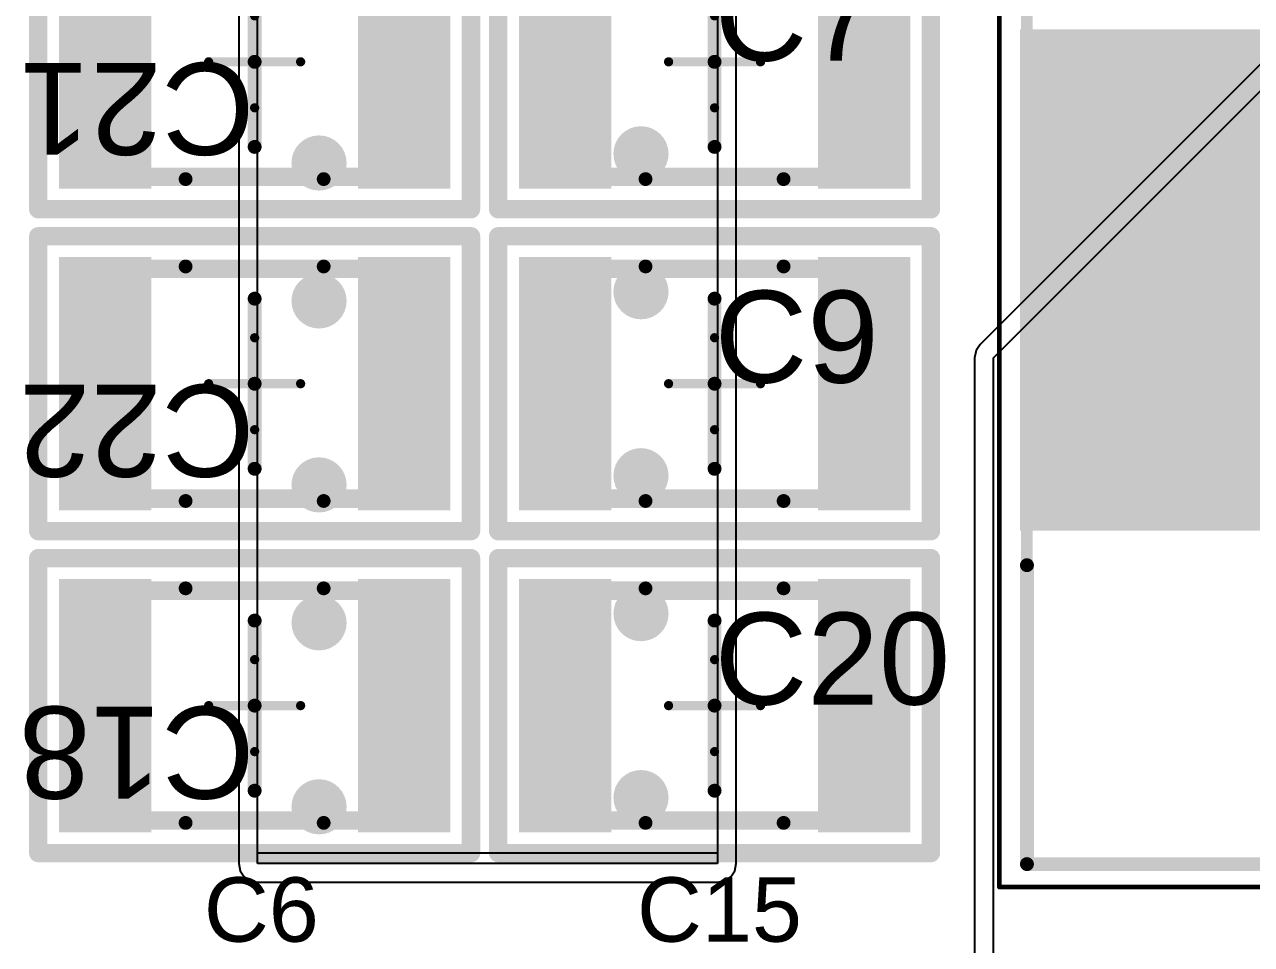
# Model space of a CAD drawing. Header units: inches. Extents: x 0 to 110, y 0 to 95.
# Drawn here: x 6.47 to 19.81, y 21.12 to 31.12 of the extents above; entities that cross this region are included whole.
import ezdxf

# ---------------------------------------------------------------- set-up
doc = ezdxf.new("R2010")
doc.units = ezdxf.units.IN
for name, color, linetype in [('Bottom Courtyard', 56, 'Continuous'), ('Bottom Layer', 5, 'Continuous'), ('Int1', 16, 'Continuous'), ('Int2', 76, 'Continuous'), ('Mechanical 13', 56, 'Continuous'), ('Panelize_Route Cutter Tool Detail', 56, 'Continuous'), ('Top Courtyard', 56, 'Continuous'), ('Top Layer', 1, 'Continuous'), ('Top Overlay', 2, 'Continuous'), ('Top Paste', 8, 'Continuous'), ('Top Solder', 216, 'Continuous'), ('Via Holes', 16, 'Continuous')]:
    doc.layers.add(name, color=color, linetype=linetype)
doc.styles.add('Arial', font='', dxfattribs={"height": 0.2})
doc.styles.get('Arial').set_extended_font_data('Arial')

# ---------------------------------------------------------------- blocks, each defined once
blk = doc.blocks.new('1210C_780')
at = {"layer": 'Top Layer'}
for points in [[(-2.102, 1.353), (-1.148, 1.353), (-1.148, -1.353), (-2.102, -1.353)], [(1.148, 1.353), (2.102, 1.353), (2.102, -1.353), (1.148, -1.353)]]:
    blk.add_hatch(color=1, dxfattribs=at).paths.add_polyline_path(points)
at = {"layer": 'Top Paste'}
for points in [[(-2.102, 1.353), (-1.148, 1.353), (-1.148, -1.353), (-2.102, -1.353)], [(1.148, 1.353), (2.102, 1.353), (2.102, -1.353), (1.148, -1.353)]]:
    blk.add_hatch(color=8, dxfattribs=at).paths.add_polyline_path(points)
at = {"layer": 'Top Solder'}
for points in [[(-2.127, 1.378), (-1.123, 1.378), (-1.123, -1.378), (-2.127, -1.378)], [(1.123, 1.378), (2.127, 1.378), (2.127, -1.378), (1.123, -1.378)]]:
    blk.add_hatch(color=216, dxfattribs=at).paths.add_polyline_path(points)
at = {"layer": 'Bottom Courtyard'}
for points in [[(0, -0.5, 0.1, 0.1, 0), (0, 0.5, 0.1, 0.1, 0)], [(-0.5, 0, 0.1, 0.1, 0), (0.5, 0, 0.1, 0.1, 0)]]:
    blk.add_lwpolyline(points, format="xyseb", dxfattribs=at)
for points in [[(-0.025, 0.5, 0.05, 0.05, 1), (0.025, 0.5, 0.05, 0.05, 1)], [(-0.525, 0, 0.05, 0.05, 1), (-0.475, 0, 0.05, 0.05, 1)], [(0.475, 0, 0.05, 0.05, 1), (0.525, 0, 0.05, 0.05, 1)], [(-0.025, -0.5, 0.05, 0.05, 1), (0.025, -0.5, 0.05, 0.05, 1)]]:
    blk.add_lwpolyline(points, format="xyseb", close=True, dxfattribs=at)
at = {"layer": 'Mechanical 13'}
for points in [[(-1.6, 1.25, 0.2, 0.2, 0), (1.6, 1.25, 0.2, 0.2, 0)], [(-1.6, -1.25, 0.2, 0.2, 0), (-1.6, 1.25, 0.2, 0.2, 0)], [(1.6, -1.25, 0.2, 0.2, 0), (1.6, 1.25, 0.2, 0.2, 0)], [(-1.6, -1.25, 0.2, 0.2, 0), (1.6, -1.25, 0.2, 0.2, 0)]]:
    blk.add_lwpolyline(points, format="xyseb", dxfattribs=at)
for points in [[(-1.65, 1.25, 0.1, 0.1, 1), (-1.55, 1.25, 0.1, 0.1, 1)], [(-1.65, 1.25, 0.1, 0.1, 1), (-1.55, 1.25, 0.1, 0.1, 1)], [(1.55, 1.25, 0.1, 0.1, 1), (1.65, 1.25, 0.1, 0.1, 1)], [(1.55, 1.25, 0.1, 0.1, 1), (1.65, 1.25, 0.1, 0.1, 1)], [(-1.65, -1.25, 0.1, 0.1, 1), (-1.55, -1.25, 0.1, 0.1, 1)], [(-1.65, -1.25, 0.1, 0.1, 1), (-1.55, -1.25, 0.1, 0.1, 1)], [(1.55, -1.25, 0.1, 0.1, 1), (1.65, -1.25, 0.1, 0.1, 1)], [(1.55, -1.25, 0.1, 0.1, 1), (1.65, -1.25, 0.1, 0.1, 1)]]:
    blk.add_lwpolyline(points, format="xyseb", close=True, dxfattribs=at)
at = {"layer": 'Panelize_Route Cutter Tool Detail'}
for points in [[(-2.352, 1.603, 0.2, 0.2, 0), (2.352, 1.603, 0.2, 0.2, 0)], [(-2.352, -1.603, 0.2, 0.2, 0), (-2.352, 1.603, 0.2, 0.2, 0)], [(2.352, -1.603, 0.2, 0.2, 0), (2.352, 1.603, 0.2, 0.2, 0)], [(-2.352, -1.603, 0.2, 0.2, 0), (2.352, -1.603, 0.2, 0.2, 0)]]:
    blk.add_lwpolyline(points, format="xyseb", dxfattribs=at)
for points in [[(-2.402, 1.603, 0.1, 0.1, 1), (-2.302, 1.603, 0.1, 0.1, 1)], [(-2.402, 1.603, 0.1, 0.1, 1), (-2.302, 1.603, 0.1, 0.1, 1)], [(2.302, 1.603, 0.1, 0.1, 1), (2.402, 1.603, 0.1, 0.1, 1)], [(2.302, 1.603, 0.1, 0.1, 1), (2.402, 1.603, 0.1, 0.1, 1)], [(-2.402, -1.603, 0.1, 0.1, 1), (-2.302, -1.603, 0.1, 0.1, 1)], [(-2.402, -1.603, 0.1, 0.1, 1), (-2.302, -1.603, 0.1, 0.1, 1)], [(2.302, -1.603, 0.1, 0.1, 1), (2.402, -1.603, 0.1, 0.1, 1)], [(2.302, -1.603, 0.1, 0.1, 1), (2.402, -1.603, 0.1, 0.1, 1)]]:
    blk.add_lwpolyline(points, format="xyseb", close=True, dxfattribs=at)
at = {"layer": 'Top Courtyard'}
for points in [[(-2.352, 1.603, 0.2, 0.2, 0), (2.352, 1.603, 0.2, 0.2, 0)], [(-2.352, -1.603, 0.2, 0.2, 0), (-2.352, 1.603, 0.2, 0.2, 0)], [(2.352, -1.603, 0.2, 0.2, 0), (2.352, 1.603, 0.2, 0.2, 0)], [(-2.352, -1.603, 0.2, 0.2, 0), (2.352, -1.603, 0.2, 0.2, 0)]]:
    blk.add_lwpolyline(points, format="xyseb", dxfattribs=at)
for points in [[(-2.402, 1.603, 0.1, 0.1, 1), (-2.302, 1.603, 0.1, 0.1, 1)], [(-2.402, 1.603, 0.1, 0.1, 1), (-2.302, 1.603, 0.1, 0.1, 1)], [(2.302, 1.603, 0.1, 0.1, 1), (2.402, 1.603, 0.1, 0.1, 1)], [(2.302, 1.603, 0.1, 0.1, 1), (2.402, 1.603, 0.1, 0.1, 1)], [(-2.402, -1.603, 0.1, 0.1, 1), (-2.302, -1.603, 0.1, 0.1, 1)], [(-2.402, -1.603, 0.1, 0.1, 1), (-2.302, -1.603, 0.1, 0.1, 1)], [(2.302, -1.603, 0.1, 0.1, 1), (2.402, -1.603, 0.1, 0.1, 1)], [(2.302, -1.603, 0.1, 0.1, 1), (2.402, -1.603, 0.1, 0.1, 1)]]:
    blk.add_lwpolyline(points, format="xyseb", close=True, dxfattribs=at)
at = {"layer": 'Top Overlay'}
for points in [[(-0.75, 1.275, 0.15, 0.15, 0), (0.75, 1.275, 0.15, 0.15, 0)], [(0, 0, 0.15, 0.15, 0), (0, 0.925, 0.15, 0.15, 0)], [(0, -0.925, 0.15, 0.15, 0), (0, 0, 0.15, 0.15, 0)], [(-0.75, -1.275, 0.15, 0.15, 0), (0.75, -1.275, 0.15, 0.15, 0)]]:
    blk.add_lwpolyline(points, format="xyseb", dxfattribs=at)
for points in [[(-0.788, 1.275, 0.075, 0.075, 1), (-0.713, 1.275, 0.075, 0.075, 1)], [(0.713, 1.275, 0.075, 0.075, 1), (0.788, 1.275, 0.075, 0.075, 1)], [(-0.038, 0.925, 0.075, 0.075, 1), (0.038, 0.925, 0.075, 0.075, 1)], [(-0.038, 0, 0.075, 0.075, 1), (0.038, 0, 0.075, 0.075, 1)], [(-0.038, 0, 0.075, 0.075, 1), (0.038, 0, 0.075, 0.075, 1)], [(-0.038, -0.925, 0.075, 0.075, 1), (0.038, -0.925, 0.075, 0.075, 1)], [(-0.788, -1.275, 0.075, 0.075, 1), (-0.713, -1.275, 0.075, 0.075, 1)], [(0.713, -1.275, 0.075, 0.075, 1), (0.788, -1.275, 0.075, 0.075, 1)]]:
    blk.add_lwpolyline(points, format="xyseb", close=True, dxfattribs=at)
at = {"layer": 'Panelize_Route Cutter Tool Detail', "style": 'Arial'}
blk.add_text('C7', height=1, dxfattribs=at).set_placement((0, 0.011))
blk = doc.blocks.new('1210C_782')
at = {"layer": 'Top Layer'}
for points in [[(-2.102, 1.353), (-1.148, 1.353), (-1.148, -1.353), (-2.102, -1.353)], [(1.148, 1.353), (2.102, 1.353), (2.102, -1.353), (1.148, -1.353)]]:
    blk.add_hatch(color=1, dxfattribs=at).paths.add_polyline_path(points)
at = {"layer": 'Top Paste'}
for points in [[(-2.102, 1.353), (-1.148, 1.353), (-1.148, -1.353), (-2.102, -1.353)], [(1.148, 1.353), (2.102, 1.353), (2.102, -1.353), (1.148, -1.353)]]:
    blk.add_hatch(color=8, dxfattribs=at).paths.add_polyline_path(points)
at = {"layer": 'Top Solder'}
for points in [[(-2.127, 1.378), (-1.123, 1.378), (-1.123, -1.378), (-2.127, -1.378)], [(1.123, 1.378), (2.127, 1.378), (2.127, -1.378), (1.123, -1.378)]]:
    blk.add_hatch(color=216, dxfattribs=at).paths.add_polyline_path(points)
at = {"layer": 'Bottom Courtyard'}
for points in [[(0, -0.5, 0.1, 0.1, 0), (0, 0.5, 0.1, 0.1, 0)], [(-0.5, 0, 0.1, 0.1, 0), (0.5, 0, 0.1, 0.1, 0)]]:
    blk.add_lwpolyline(points, format="xyseb", dxfattribs=at)
for points in [[(-0.025, 0.5, 0.05, 0.05, 1), (0.025, 0.5, 0.05, 0.05, 1)], [(-0.525, 0, 0.05, 0.05, 1), (-0.475, 0, 0.05, 0.05, 1)], [(0.475, 0, 0.05, 0.05, 1), (0.525, 0, 0.05, 0.05, 1)], [(-0.025, -0.5, 0.05, 0.05, 1), (0.025, -0.5, 0.05, 0.05, 1)]]:
    blk.add_lwpolyline(points, format="xyseb", close=True, dxfattribs=at)
at = {"layer": 'Mechanical 13'}
for points in [[(-1.6, 1.25, 0.2, 0.2, 0), (1.6, 1.25, 0.2, 0.2, 0)], [(-1.6, -1.25, 0.2, 0.2, 0), (-1.6, 1.25, 0.2, 0.2, 0)], [(1.6, -1.25, 0.2, 0.2, 0), (1.6, 1.25, 0.2, 0.2, 0)], [(-1.6, -1.25, 0.2, 0.2, 0), (1.6, -1.25, 0.2, 0.2, 0)]]:
    blk.add_lwpolyline(points, format="xyseb", dxfattribs=at)
for points in [[(-1.65, 1.25, 0.1, 0.1, 1), (-1.55, 1.25, 0.1, 0.1, 1)], [(-1.65, 1.25, 0.1, 0.1, 1), (-1.55, 1.25, 0.1, 0.1, 1)], [(1.55, 1.25, 0.1, 0.1, 1), (1.65, 1.25, 0.1, 0.1, 1)], [(1.55, 1.25, 0.1, 0.1, 1), (1.65, 1.25, 0.1, 0.1, 1)], [(-1.65, -1.25, 0.1, 0.1, 1), (-1.55, -1.25, 0.1, 0.1, 1)], [(-1.65, -1.25, 0.1, 0.1, 1), (-1.55, -1.25, 0.1, 0.1, 1)], [(1.55, -1.25, 0.1, 0.1, 1), (1.65, -1.25, 0.1, 0.1, 1)], [(1.55, -1.25, 0.1, 0.1, 1), (1.65, -1.25, 0.1, 0.1, 1)]]:
    blk.add_lwpolyline(points, format="xyseb", close=True, dxfattribs=at)
at = {"layer": 'Panelize_Route Cutter Tool Detail'}
for points in [[(-2.352, 1.603, 0.2, 0.2, 0), (2.352, 1.603, 0.2, 0.2, 0)], [(-2.352, -1.603, 0.2, 0.2, 0), (-2.352, 1.603, 0.2, 0.2, 0)], [(2.352, -1.603, 0.2, 0.2, 0), (2.352, 1.603, 0.2, 0.2, 0)], [(-2.352, -1.603, 0.2, 0.2, 0), (2.352, -1.603, 0.2, 0.2, 0)]]:
    blk.add_lwpolyline(points, format="xyseb", dxfattribs=at)
for points in [[(-2.402, 1.603, 0.1, 0.1, 1), (-2.302, 1.603, 0.1, 0.1, 1)], [(-2.402, 1.603, 0.1, 0.1, 1), (-2.302, 1.603, 0.1, 0.1, 1)], [(2.302, 1.603, 0.1, 0.1, 1), (2.402, 1.603, 0.1, 0.1, 1)], [(2.302, 1.603, 0.1, 0.1, 1), (2.402, 1.603, 0.1, 0.1, 1)], [(-2.402, -1.603, 0.1, 0.1, 1), (-2.302, -1.603, 0.1, 0.1, 1)], [(-2.402, -1.603, 0.1, 0.1, 1), (-2.302, -1.603, 0.1, 0.1, 1)], [(2.302, -1.603, 0.1, 0.1, 1), (2.402, -1.603, 0.1, 0.1, 1)], [(2.302, -1.603, 0.1, 0.1, 1), (2.402, -1.603, 0.1, 0.1, 1)]]:
    blk.add_lwpolyline(points, format="xyseb", close=True, dxfattribs=at)
at = {"layer": 'Top Courtyard'}
for points in [[(-2.352, 1.603, 0.2, 0.2, 0), (2.352, 1.603, 0.2, 0.2, 0)], [(-2.352, -1.603, 0.2, 0.2, 0), (-2.352, 1.603, 0.2, 0.2, 0)], [(2.352, -1.603, 0.2, 0.2, 0), (2.352, 1.603, 0.2, 0.2, 0)], [(-2.352, -1.603, 0.2, 0.2, 0), (2.352, -1.603, 0.2, 0.2, 0)]]:
    blk.add_lwpolyline(points, format="xyseb", dxfattribs=at)
for points in [[(-2.402, 1.603, 0.1, 0.1, 1), (-2.302, 1.603, 0.1, 0.1, 1)], [(-2.402, 1.603, 0.1, 0.1, 1), (-2.302, 1.603, 0.1, 0.1, 1)], [(2.302, 1.603, 0.1, 0.1, 1), (2.402, 1.603, 0.1, 0.1, 1)], [(2.302, 1.603, 0.1, 0.1, 1), (2.402, 1.603, 0.1, 0.1, 1)], [(-2.402, -1.603, 0.1, 0.1, 1), (-2.302, -1.603, 0.1, 0.1, 1)], [(-2.402, -1.603, 0.1, 0.1, 1), (-2.302, -1.603, 0.1, 0.1, 1)], [(2.302, -1.603, 0.1, 0.1, 1), (2.402, -1.603, 0.1, 0.1, 1)], [(2.302, -1.603, 0.1, 0.1, 1), (2.402, -1.603, 0.1, 0.1, 1)]]:
    blk.add_lwpolyline(points, format="xyseb", close=True, dxfattribs=at)
at = {"layer": 'Top Overlay'}
for points in [[(-0.75, 1.275, 0.15, 0.15, 0), (0.75, 1.275, 0.15, 0.15, 0)], [(0, 0, 0.15, 0.15, 0), (0, 0.925, 0.15, 0.15, 0)], [(0, -0.925, 0.15, 0.15, 0), (0, 0, 0.15, 0.15, 0)], [(-0.75, -1.275, 0.15, 0.15, 0), (0.75, -1.275, 0.15, 0.15, 0)]]:
    blk.add_lwpolyline(points, format="xyseb", dxfattribs=at)
for points in [[(-0.788, 1.275, 0.075, 0.075, 1), (-0.713, 1.275, 0.075, 0.075, 1)], [(0.713, 1.275, 0.075, 0.075, 1), (0.788, 1.275, 0.075, 0.075, 1)], [(-0.038, 0.925, 0.075, 0.075, 1), (0.038, 0.925, 0.075, 0.075, 1)], [(-0.038, 0, 0.075, 0.075, 1), (0.038, 0, 0.075, 0.075, 1)], [(-0.038, 0, 0.075, 0.075, 1), (0.038, 0, 0.075, 0.075, 1)], [(-0.038, -0.925, 0.075, 0.075, 1), (0.038, -0.925, 0.075, 0.075, 1)], [(-0.788, -1.275, 0.075, 0.075, 1), (-0.713, -1.275, 0.075, 0.075, 1)], [(0.713, -1.275, 0.075, 0.075, 1), (0.788, -1.275, 0.075, 0.075, 1)]]:
    blk.add_lwpolyline(points, format="xyseb", close=True, dxfattribs=at)
at = {"layer": 'Panelize_Route Cutter Tool Detail', "style": 'Arial'}
blk.add_text('C9', height=1, dxfattribs=at).set_placement((0, 0.011))
blk = doc.blocks.new('1210C_791')
at = {"layer": 'Top Layer'}
for points in [[(-2.102, 1.353), (-1.148, 1.353), (-1.148, -1.353), (-2.102, -1.353)], [(1.148, 1.353), (2.102, 1.353), (2.102, -1.353), (1.148, -1.353)]]:
    blk.add_hatch(color=1, dxfattribs=at).paths.add_polyline_path(points)
at = {"layer": 'Top Paste'}
for points in [[(-2.102, 1.353), (-1.148, 1.353), (-1.148, -1.353), (-2.102, -1.353)], [(1.148, 1.353), (2.102, 1.353), (2.102, -1.353), (1.148, -1.353)]]:
    blk.add_hatch(color=8, dxfattribs=at).paths.add_polyline_path(points)
at = {"layer": 'Top Solder'}
for points in [[(-2.127, 1.378), (-1.123, 1.378), (-1.123, -1.378), (-2.127, -1.378)], [(1.123, 1.378), (2.127, 1.378), (2.127, -1.378), (1.123, -1.378)]]:
    blk.add_hatch(color=216, dxfattribs=at).paths.add_polyline_path(points)
at = {"layer": 'Bottom Courtyard'}
for points in [[(0, 0.5, 0.1, 0.1, 0), (0, -0.5, 0.1, 0.1, 0)], [(0.5, 0, 0.1, 0.1, 0), (-0.5, 0, 0.1, 0.1, 0)]]:
    blk.add_lwpolyline(points, format="xyseb", dxfattribs=at)
for points in [[(-0.025, 0.5, 0.05, 0.05, 1), (0.025, 0.5, 0.05, 0.05, 1)], [(-0.525, 0, 0.05, 0.05, 1), (-0.475, 0, 0.05, 0.05, 1)], [(0.475, 0, 0.05, 0.05, 1), (0.525, 0, 0.05, 0.05, 1)], [(-0.025, -0.5, 0.05, 0.05, 1), (0.025, -0.5, 0.05, 0.05, 1)]]:
    blk.add_lwpolyline(points, format="xyseb", close=True, dxfattribs=at)
at = {"layer": 'Mechanical 13'}
for points in [[(1.6, 1.25, 0.2, 0.2, 0), (-1.6, 1.25, 0.2, 0.2, 0)], [(-1.6, 1.25, 0.2, 0.2, 0), (-1.6, -1.25, 0.2, 0.2, 0)], [(1.6, 1.25, 0.2, 0.2, 0), (1.6, -1.25, 0.2, 0.2, 0)], [(1.6, -1.25, 0.2, 0.2, 0), (-1.6, -1.25, 0.2, 0.2, 0)]]:
    blk.add_lwpolyline(points, format="xyseb", dxfattribs=at)
for points in [[(-1.65, 1.25, 0.1, 0.1, 1), (-1.55, 1.25, 0.1, 0.1, 1)], [(-1.65, 1.25, 0.1, 0.1, 1), (-1.55, 1.25, 0.1, 0.1, 1)], [(1.55, 1.25, 0.1, 0.1, 1), (1.65, 1.25, 0.1, 0.1, 1)], [(1.55, 1.25, 0.1, 0.1, 1), (1.65, 1.25, 0.1, 0.1, 1)], [(-1.65, -1.25, 0.1, 0.1, 1), (-1.55, -1.25, 0.1, 0.1, 1)], [(-1.65, -1.25, 0.1, 0.1, 1), (-1.55, -1.25, 0.1, 0.1, 1)], [(1.55, -1.25, 0.1, 0.1, 1), (1.65, -1.25, 0.1, 0.1, 1)], [(1.55, -1.25, 0.1, 0.1, 1), (1.65, -1.25, 0.1, 0.1, 1)]]:
    blk.add_lwpolyline(points, format="xyseb", close=True, dxfattribs=at)
at = {"layer": 'Panelize_Route Cutter Tool Detail'}
for points in [[(2.352, 1.603, 0.2, 0.2, 0), (-2.352, 1.603, 0.2, 0.2, 0)], [(-2.352, 1.603, 0.2, 0.2, 0), (-2.352, -1.603, 0.2, 0.2, 0)], [(2.352, 1.603, 0.2, 0.2, 0), (2.352, -1.603, 0.2, 0.2, 0)], [(2.352, -1.603, 0.2, 0.2, 0), (-2.352, -1.603, 0.2, 0.2, 0)]]:
    blk.add_lwpolyline(points, format="xyseb", dxfattribs=at)
for points in [[(-2.402, 1.603, 0.1, 0.1, 1), (-2.302, 1.603, 0.1, 0.1, 1)], [(-2.402, 1.603, 0.1, 0.1, 1), (-2.302, 1.603, 0.1, 0.1, 1)], [(2.302, 1.603, 0.1, 0.1, 1), (2.402, 1.603, 0.1, 0.1, 1)], [(2.302, 1.603, 0.1, 0.1, 1), (2.402, 1.603, 0.1, 0.1, 1)], [(-2.402, -1.603, 0.1, 0.1, 1), (-2.302, -1.603, 0.1, 0.1, 1)], [(-2.402, -1.603, 0.1, 0.1, 1), (-2.302, -1.603, 0.1, 0.1, 1)], [(2.302, -1.603, 0.1, 0.1, 1), (2.402, -1.603, 0.1, 0.1, 1)], [(2.302, -1.603, 0.1, 0.1, 1), (2.402, -1.603, 0.1, 0.1, 1)]]:
    blk.add_lwpolyline(points, format="xyseb", close=True, dxfattribs=at)
at = {"layer": 'Top Courtyard'}
for points in [[(2.352, 1.603, 0.2, 0.2, 0), (-2.352, 1.603, 0.2, 0.2, 0)], [(-2.352, 1.603, 0.2, 0.2, 0), (-2.352, -1.603, 0.2, 0.2, 0)], [(2.352, 1.603, 0.2, 0.2, 0), (2.352, -1.603, 0.2, 0.2, 0)], [(2.352, -1.603, 0.2, 0.2, 0), (-2.352, -1.603, 0.2, 0.2, 0)]]:
    blk.add_lwpolyline(points, format="xyseb", dxfattribs=at)
for points in [[(-2.402, 1.603, 0.1, 0.1, 1), (-2.302, 1.603, 0.1, 0.1, 1)], [(-2.402, 1.603, 0.1, 0.1, 1), (-2.302, 1.603, 0.1, 0.1, 1)], [(2.302, 1.603, 0.1, 0.1, 1), (2.402, 1.603, 0.1, 0.1, 1)], [(2.302, 1.603, 0.1, 0.1, 1), (2.402, 1.603, 0.1, 0.1, 1)], [(-2.402, -1.603, 0.1, 0.1, 1), (-2.302, -1.603, 0.1, 0.1, 1)], [(-2.402, -1.603, 0.1, 0.1, 1), (-2.302, -1.603, 0.1, 0.1, 1)], [(2.302, -1.603, 0.1, 0.1, 1), (2.402, -1.603, 0.1, 0.1, 1)], [(2.302, -1.603, 0.1, 0.1, 1), (2.402, -1.603, 0.1, 0.1, 1)]]:
    blk.add_lwpolyline(points, format="xyseb", close=True, dxfattribs=at)
at = {"layer": 'Top Overlay'}
for points in [[(0.75, 1.275, 0.15, 0.15, 0), (-0.75, 1.275, 0.15, 0.15, 0)], [(0, 0.925, 0.15, 0.15, 0), (0, 0, 0.15, 0.15, 0)], [(0, 0, 0.15, 0.15, 0), (0, -0.925, 0.15, 0.15, 0)], [(0.75, -1.275, 0.15, 0.15, 0), (-0.75, -1.275, 0.15, 0.15, 0)]]:
    blk.add_lwpolyline(points, format="xyseb", dxfattribs=at)
for points in [[(-0.788, 1.275, 0.075, 0.075, 1), (-0.713, 1.275, 0.075, 0.075, 1)], [(0.713, 1.275, 0.075, 0.075, 1), (0.788, 1.275, 0.075, 0.075, 1)], [(-0.038, 0.925, 0.075, 0.075, 1), (0.038, 0.925, 0.075, 0.075, 1)], [(-0.038, 0, 0.075, 0.075, 1), (0.038, 0, 0.075, 0.075, 1)], [(-0.038, 0, 0.075, 0.075, 1), (0.038, 0, 0.075, 0.075, 1)], [(-0.038, -0.925, 0.075, 0.075, 1), (0.038, -0.925, 0.075, 0.075, 1)], [(-0.788, -1.275, 0.075, 0.075, 1), (-0.713, -1.275, 0.075, 0.075, 1)], [(0.713, -1.275, 0.075, 0.075, 1), (0.788, -1.275, 0.075, 0.075, 1)]]:
    blk.add_lwpolyline(points, format="xyseb", close=True, dxfattribs=at)
at = {"layer": 'Panelize_Route Cutter Tool Detail', "style": 'Arial'}
blk.add_text('C18', height=1, dxfattribs=at).set_placement((0, 0.011))
blk = doc.blocks.new('1210C_793')
at = {"layer": 'Top Layer'}
for points in [[(-2.102, 1.353), (-1.148, 1.353), (-1.148, -1.353), (-2.102, -1.353)], [(1.148, 1.353), (2.102, 1.353), (2.102, -1.353), (1.148, -1.353)]]:
    blk.add_hatch(color=1, dxfattribs=at).paths.add_polyline_path(points)
at = {"layer": 'Top Paste'}
for points in [[(-2.102, 1.353), (-1.148, 1.353), (-1.148, -1.353), (-2.102, -1.353)], [(1.148, 1.353), (2.102, 1.353), (2.102, -1.353), (1.148, -1.353)]]:
    blk.add_hatch(color=8, dxfattribs=at).paths.add_polyline_path(points)
at = {"layer": 'Top Solder'}
for points in [[(-2.127, 1.378), (-1.123, 1.378), (-1.123, -1.378), (-2.127, -1.378)], [(1.123, 1.378), (2.127, 1.378), (2.127, -1.378), (1.123, -1.378)]]:
    blk.add_hatch(color=216, dxfattribs=at).paths.add_polyline_path(points)
at = {"layer": 'Bottom Courtyard'}
for points in [[(0, -0.5, 0.1, 0.1, 0), (0, 0.5, 0.1, 0.1, 0)], [(-0.5, 0, 0.1, 0.1, 0), (0.5, 0, 0.1, 0.1, 0)]]:
    blk.add_lwpolyline(points, format="xyseb", dxfattribs=at)
for points in [[(-0.025, 0.5, 0.05, 0.05, 1), (0.025, 0.5, 0.05, 0.05, 1)], [(-0.525, 0, 0.05, 0.05, 1), (-0.475, 0, 0.05, 0.05, 1)], [(0.475, 0, 0.05, 0.05, 1), (0.525, 0, 0.05, 0.05, 1)], [(-0.025, -0.5, 0.05, 0.05, 1), (0.025, -0.5, 0.05, 0.05, 1)]]:
    blk.add_lwpolyline(points, format="xyseb", close=True, dxfattribs=at)
at = {"layer": 'Mechanical 13'}
for points in [[(-1.6, 1.25, 0.2, 0.2, 0), (1.6, 1.25, 0.2, 0.2, 0)], [(-1.6, -1.25, 0.2, 0.2, 0), (-1.6, 1.25, 0.2, 0.2, 0)], [(1.6, -1.25, 0.2, 0.2, 0), (1.6, 1.25, 0.2, 0.2, 0)], [(-1.6, -1.25, 0.2, 0.2, 0), (1.6, -1.25, 0.2, 0.2, 0)]]:
    blk.add_lwpolyline(points, format="xyseb", dxfattribs=at)
for points in [[(-1.65, 1.25, 0.1, 0.1, 1), (-1.55, 1.25, 0.1, 0.1, 1)], [(-1.65, 1.25, 0.1, 0.1, 1), (-1.55, 1.25, 0.1, 0.1, 1)], [(1.55, 1.25, 0.1, 0.1, 1), (1.65, 1.25, 0.1, 0.1, 1)], [(1.55, 1.25, 0.1, 0.1, 1), (1.65, 1.25, 0.1, 0.1, 1)], [(-1.65, -1.25, 0.1, 0.1, 1), (-1.55, -1.25, 0.1, 0.1, 1)], [(-1.65, -1.25, 0.1, 0.1, 1), (-1.55, -1.25, 0.1, 0.1, 1)], [(1.55, -1.25, 0.1, 0.1, 1), (1.65, -1.25, 0.1, 0.1, 1)], [(1.55, -1.25, 0.1, 0.1, 1), (1.65, -1.25, 0.1, 0.1, 1)]]:
    blk.add_lwpolyline(points, format="xyseb", close=True, dxfattribs=at)
at = {"layer": 'Panelize_Route Cutter Tool Detail'}
for points in [[(-2.352, 1.603, 0.2, 0.2, 0), (2.352, 1.603, 0.2, 0.2, 0)], [(-2.352, -1.603, 0.2, 0.2, 0), (-2.352, 1.603, 0.2, 0.2, 0)], [(2.352, -1.603, 0.2, 0.2, 0), (2.352, 1.603, 0.2, 0.2, 0)], [(-2.352, -1.603, 0.2, 0.2, 0), (2.352, -1.603, 0.2, 0.2, 0)]]:
    blk.add_lwpolyline(points, format="xyseb", dxfattribs=at)
for points in [[(-2.402, 1.603, 0.1, 0.1, 1), (-2.302, 1.603, 0.1, 0.1, 1)], [(-2.402, 1.603, 0.1, 0.1, 1), (-2.302, 1.603, 0.1, 0.1, 1)], [(2.302, 1.603, 0.1, 0.1, 1), (2.402, 1.603, 0.1, 0.1, 1)], [(2.302, 1.603, 0.1, 0.1, 1), (2.402, 1.603, 0.1, 0.1, 1)], [(-2.402, -1.603, 0.1, 0.1, 1), (-2.302, -1.603, 0.1, 0.1, 1)], [(-2.402, -1.603, 0.1, 0.1, 1), (-2.302, -1.603, 0.1, 0.1, 1)], [(2.302, -1.603, 0.1, 0.1, 1), (2.402, -1.603, 0.1, 0.1, 1)], [(2.302, -1.603, 0.1, 0.1, 1), (2.402, -1.603, 0.1, 0.1, 1)]]:
    blk.add_lwpolyline(points, format="xyseb", close=True, dxfattribs=at)
at = {"layer": 'Top Courtyard'}
for points in [[(-2.352, 1.603, 0.2, 0.2, 0), (2.352, 1.603, 0.2, 0.2, 0)], [(-2.352, -1.603, 0.2, 0.2, 0), (-2.352, 1.603, 0.2, 0.2, 0)], [(2.352, -1.603, 0.2, 0.2, 0), (2.352, 1.603, 0.2, 0.2, 0)], [(-2.352, -1.603, 0.2, 0.2, 0), (2.352, -1.603, 0.2, 0.2, 0)]]:
    blk.add_lwpolyline(points, format="xyseb", dxfattribs=at)
for points in [[(-2.402, 1.603, 0.1, 0.1, 1), (-2.302, 1.603, 0.1, 0.1, 1)], [(-2.402, 1.603, 0.1, 0.1, 1), (-2.302, 1.603, 0.1, 0.1, 1)], [(2.302, 1.603, 0.1, 0.1, 1), (2.402, 1.603, 0.1, 0.1, 1)], [(2.302, 1.603, 0.1, 0.1, 1), (2.402, 1.603, 0.1, 0.1, 1)], [(-2.402, -1.603, 0.1, 0.1, 1), (-2.302, -1.603, 0.1, 0.1, 1)], [(-2.402, -1.603, 0.1, 0.1, 1), (-2.302, -1.603, 0.1, 0.1, 1)], [(2.302, -1.603, 0.1, 0.1, 1), (2.402, -1.603, 0.1, 0.1, 1)], [(2.302, -1.603, 0.1, 0.1, 1), (2.402, -1.603, 0.1, 0.1, 1)]]:
    blk.add_lwpolyline(points, format="xyseb", close=True, dxfattribs=at)
at = {"layer": 'Top Overlay'}
for points in [[(-0.75, 1.275, 0.15, 0.15, 0), (0.75, 1.275, 0.15, 0.15, 0)], [(0, 0, 0.15, 0.15, 0), (0, 0.925, 0.15, 0.15, 0)], [(0, -0.925, 0.15, 0.15, 0), (0, 0, 0.15, 0.15, 0)], [(-0.75, -1.275, 0.15, 0.15, 0), (0.75, -1.275, 0.15, 0.15, 0)]]:
    blk.add_lwpolyline(points, format="xyseb", dxfattribs=at)
for points in [[(-0.788, 1.275, 0.075, 0.075, 1), (-0.713, 1.275, 0.075, 0.075, 1)], [(0.713, 1.275, 0.075, 0.075, 1), (0.788, 1.275, 0.075, 0.075, 1)], [(-0.038, 0.925, 0.075, 0.075, 1), (0.038, 0.925, 0.075, 0.075, 1)], [(-0.038, 0, 0.075, 0.075, 1), (0.038, 0, 0.075, 0.075, 1)], [(-0.038, 0, 0.075, 0.075, 1), (0.038, 0, 0.075, 0.075, 1)], [(-0.038, -0.925, 0.075, 0.075, 1), (0.038, -0.925, 0.075, 0.075, 1)], [(-0.788, -1.275, 0.075, 0.075, 1), (-0.713, -1.275, 0.075, 0.075, 1)], [(0.713, -1.275, 0.075, 0.075, 1), (0.788, -1.275, 0.075, 0.075, 1)]]:
    blk.add_lwpolyline(points, format="xyseb", close=True, dxfattribs=at)
at = {"layer": 'Panelize_Route Cutter Tool Detail', "style": 'Arial'}
blk.add_text('C20', height=1, dxfattribs=at).set_placement((0, 0.011))
blk = doc.blocks.new('1210C_794')
at = {"layer": 'Top Layer'}
for points in [[(-2.102, 1.353), (-1.148, 1.353), (-1.148, -1.353), (-2.102, -1.353)], [(1.148, 1.353), (2.102, 1.353), (2.102, -1.353), (1.148, -1.353)]]:
    blk.add_hatch(color=1, dxfattribs=at).paths.add_polyline_path(points)
at = {"layer": 'Top Paste'}
for points in [[(-2.102, 1.353), (-1.148, 1.353), (-1.148, -1.353), (-2.102, -1.353)], [(1.148, 1.353), (2.102, 1.353), (2.102, -1.353), (1.148, -1.353)]]:
    blk.add_hatch(color=8, dxfattribs=at).paths.add_polyline_path(points)
at = {"layer": 'Top Solder'}
for points in [[(-2.127, 1.378), (-1.123, 1.378), (-1.123, -1.378), (-2.127, -1.378)], [(1.123, 1.378), (2.127, 1.378), (2.127, -1.378), (1.123, -1.378)]]:
    blk.add_hatch(color=216, dxfattribs=at).paths.add_polyline_path(points)
at = {"layer": 'Bottom Courtyard'}
for points in [[(0, 0.5, 0.1, 0.1, 0), (0, -0.5, 0.1, 0.1, 0)], [(0.5, 0, 0.1, 0.1, 0), (-0.5, 0, 0.1, 0.1, 0)]]:
    blk.add_lwpolyline(points, format="xyseb", dxfattribs=at)
for points in [[(-0.025, 0.5, 0.05, 0.05, 1), (0.025, 0.5, 0.05, 0.05, 1)], [(-0.525, 0, 0.05, 0.05, 1), (-0.475, 0, 0.05, 0.05, 1)], [(0.475, 0, 0.05, 0.05, 1), (0.525, 0, 0.05, 0.05, 1)], [(-0.025, -0.5, 0.05, 0.05, 1), (0.025, -0.5, 0.05, 0.05, 1)]]:
    blk.add_lwpolyline(points, format="xyseb", close=True, dxfattribs=at)
at = {"layer": 'Mechanical 13'}
for points in [[(1.6, 1.25, 0.2, 0.2, 0), (-1.6, 1.25, 0.2, 0.2, 0)], [(-1.6, 1.25, 0.2, 0.2, 0), (-1.6, -1.25, 0.2, 0.2, 0)], [(1.6, 1.25, 0.2, 0.2, 0), (1.6, -1.25, 0.2, 0.2, 0)], [(1.6, -1.25, 0.2, 0.2, 0), (-1.6, -1.25, 0.2, 0.2, 0)]]:
    blk.add_lwpolyline(points, format="xyseb", dxfattribs=at)
for points in [[(-1.65, 1.25, 0.1, 0.1, 1), (-1.55, 1.25, 0.1, 0.1, 1)], [(-1.65, 1.25, 0.1, 0.1, 1), (-1.55, 1.25, 0.1, 0.1, 1)], [(1.55, 1.25, 0.1, 0.1, 1), (1.65, 1.25, 0.1, 0.1, 1)], [(1.55, 1.25, 0.1, 0.1, 1), (1.65, 1.25, 0.1, 0.1, 1)], [(-1.65, -1.25, 0.1, 0.1, 1), (-1.55, -1.25, 0.1, 0.1, 1)], [(-1.65, -1.25, 0.1, 0.1, 1), (-1.55, -1.25, 0.1, 0.1, 1)], [(1.55, -1.25, 0.1, 0.1, 1), (1.65, -1.25, 0.1, 0.1, 1)], [(1.55, -1.25, 0.1, 0.1, 1), (1.65, -1.25, 0.1, 0.1, 1)]]:
    blk.add_lwpolyline(points, format="xyseb", close=True, dxfattribs=at)
at = {"layer": 'Panelize_Route Cutter Tool Detail'}
for points in [[(2.352, 1.603, 0.2, 0.2, 0), (-2.352, 1.603, 0.2, 0.2, 0)], [(-2.352, 1.603, 0.2, 0.2, 0), (-2.352, -1.603, 0.2, 0.2, 0)], [(2.352, 1.603, 0.2, 0.2, 0), (2.352, -1.603, 0.2, 0.2, 0)], [(2.352, -1.603, 0.2, 0.2, 0), (-2.352, -1.603, 0.2, 0.2, 0)]]:
    blk.add_lwpolyline(points, format="xyseb", dxfattribs=at)
for points in [[(-2.402, 1.603, 0.1, 0.1, 1), (-2.302, 1.603, 0.1, 0.1, 1)], [(-2.402, 1.603, 0.1, 0.1, 1), (-2.302, 1.603, 0.1, 0.1, 1)], [(2.302, 1.603, 0.1, 0.1, 1), (2.402, 1.603, 0.1, 0.1, 1)], [(2.302, 1.603, 0.1, 0.1, 1), (2.402, 1.603, 0.1, 0.1, 1)], [(-2.402, -1.603, 0.1, 0.1, 1), (-2.302, -1.603, 0.1, 0.1, 1)], [(-2.402, -1.603, 0.1, 0.1, 1), (-2.302, -1.603, 0.1, 0.1, 1)], [(2.302, -1.603, 0.1, 0.1, 1), (2.402, -1.603, 0.1, 0.1, 1)], [(2.302, -1.603, 0.1, 0.1, 1), (2.402, -1.603, 0.1, 0.1, 1)]]:
    blk.add_lwpolyline(points, format="xyseb", close=True, dxfattribs=at)
at = {"layer": 'Top Courtyard'}
for points in [[(2.352, 1.603, 0.2, 0.2, 0), (-2.352, 1.603, 0.2, 0.2, 0)], [(-2.352, 1.603, 0.2, 0.2, 0), (-2.352, -1.603, 0.2, 0.2, 0)], [(2.352, 1.603, 0.2, 0.2, 0), (2.352, -1.603, 0.2, 0.2, 0)], [(2.352, -1.603, 0.2, 0.2, 0), (-2.352, -1.603, 0.2, 0.2, 0)]]:
    blk.add_lwpolyline(points, format="xyseb", dxfattribs=at)
for points in [[(-2.402, 1.603, 0.1, 0.1, 1), (-2.302, 1.603, 0.1, 0.1, 1)], [(-2.402, 1.603, 0.1, 0.1, 1), (-2.302, 1.603, 0.1, 0.1, 1)], [(2.302, 1.603, 0.1, 0.1, 1), (2.402, 1.603, 0.1, 0.1, 1)], [(2.302, 1.603, 0.1, 0.1, 1), (2.402, 1.603, 0.1, 0.1, 1)], [(-2.402, -1.603, 0.1, 0.1, 1), (-2.302, -1.603, 0.1, 0.1, 1)], [(-2.402, -1.603, 0.1, 0.1, 1), (-2.302, -1.603, 0.1, 0.1, 1)], [(2.302, -1.603, 0.1, 0.1, 1), (2.402, -1.603, 0.1, 0.1, 1)], [(2.302, -1.603, 0.1, 0.1, 1), (2.402, -1.603, 0.1, 0.1, 1)]]:
    blk.add_lwpolyline(points, format="xyseb", close=True, dxfattribs=at)
at = {"layer": 'Top Overlay'}
for points in [[(0.75, 1.275, 0.15, 0.15, 0), (-0.75, 1.275, 0.15, 0.15, 0)], [(0, 0.925, 0.15, 0.15, 0), (0, 0, 0.15, 0.15, 0)], [(0, 0, 0.15, 0.15, 0), (0, -0.925, 0.15, 0.15, 0)], [(0.75, -1.275, 0.15, 0.15, 0), (-0.75, -1.275, 0.15, 0.15, 0)]]:
    blk.add_lwpolyline(points, format="xyseb", dxfattribs=at)
for points in [[(-0.788, 1.275, 0.075, 0.075, 1), (-0.713, 1.275, 0.075, 0.075, 1)], [(0.713, 1.275, 0.075, 0.075, 1), (0.788, 1.275, 0.075, 0.075, 1)], [(-0.038, 0.925, 0.075, 0.075, 1), (0.038, 0.925, 0.075, 0.075, 1)], [(-0.038, 0, 0.075, 0.075, 1), (0.038, 0, 0.075, 0.075, 1)], [(-0.038, 0, 0.075, 0.075, 1), (0.038, 0, 0.075, 0.075, 1)], [(-0.038, -0.925, 0.075, 0.075, 1), (0.038, -0.925, 0.075, 0.075, 1)], [(-0.788, -1.275, 0.075, 0.075, 1), (-0.713, -1.275, 0.075, 0.075, 1)], [(0.713, -1.275, 0.075, 0.075, 1), (0.788, -1.275, 0.075, 0.075, 1)]]:
    blk.add_lwpolyline(points, format="xyseb", close=True, dxfattribs=at)
at = {"layer": 'Panelize_Route Cutter Tool Detail', "style": 'Arial'}
blk.add_text('C21', height=1, dxfattribs=at).set_placement((0, 0.011))
blk = doc.blocks.new('1210C_795')
at = {"layer": 'Top Layer'}
for points in [[(-2.102, 1.353), (-1.148, 1.353), (-1.148, -1.353), (-2.102, -1.353)], [(1.148, 1.353), (2.102, 1.353), (2.102, -1.353), (1.148, -1.353)]]:
    blk.add_hatch(color=1, dxfattribs=at).paths.add_polyline_path(points)
at = {"layer": 'Top Paste'}
for points in [[(-2.102, 1.353), (-1.148, 1.353), (-1.148, -1.353), (-2.102, -1.353)], [(1.148, 1.353), (2.102, 1.353), (2.102, -1.353), (1.148, -1.353)]]:
    blk.add_hatch(color=8, dxfattribs=at).paths.add_polyline_path(points)
at = {"layer": 'Top Solder'}
for points in [[(-2.127, 1.378), (-1.123, 1.378), (-1.123, -1.378), (-2.127, -1.378)], [(1.123, 1.378), (2.127, 1.378), (2.127, -1.378), (1.123, -1.378)]]:
    blk.add_hatch(color=216, dxfattribs=at).paths.add_polyline_path(points)
at = {"layer": 'Bottom Courtyard'}
for points in [[(0, 0.5, 0.1, 0.1, 0), (0, -0.5, 0.1, 0.1, 0)], [(0.5, 0, 0.1, 0.1, 0), (-0.5, 0, 0.1, 0.1, 0)]]:
    blk.add_lwpolyline(points, format="xyseb", dxfattribs=at)
for points in [[(-0.025, 0.5, 0.05, 0.05, 1), (0.025, 0.5, 0.05, 0.05, 1)], [(-0.525, 0, 0.05, 0.05, 1), (-0.475, 0, 0.05, 0.05, 1)], [(0.475, 0, 0.05, 0.05, 1), (0.525, 0, 0.05, 0.05, 1)], [(-0.025, -0.5, 0.05, 0.05, 1), (0.025, -0.5, 0.05, 0.05, 1)]]:
    blk.add_lwpolyline(points, format="xyseb", close=True, dxfattribs=at)
at = {"layer": 'Mechanical 13'}
for points in [[(1.6, 1.25, 0.2, 0.2, 0), (-1.6, 1.25, 0.2, 0.2, 0)], [(-1.6, 1.25, 0.2, 0.2, 0), (-1.6, -1.25, 0.2, 0.2, 0)], [(1.6, 1.25, 0.2, 0.2, 0), (1.6, -1.25, 0.2, 0.2, 0)], [(1.6, -1.25, 0.2, 0.2, 0), (-1.6, -1.25, 0.2, 0.2, 0)]]:
    blk.add_lwpolyline(points, format="xyseb", dxfattribs=at)
for points in [[(-1.65, 1.25, 0.1, 0.1, 1), (-1.55, 1.25, 0.1, 0.1, 1)], [(-1.65, 1.25, 0.1, 0.1, 1), (-1.55, 1.25, 0.1, 0.1, 1)], [(1.55, 1.25, 0.1, 0.1, 1), (1.65, 1.25, 0.1, 0.1, 1)], [(1.55, 1.25, 0.1, 0.1, 1), (1.65, 1.25, 0.1, 0.1, 1)], [(-1.65, -1.25, 0.1, 0.1, 1), (-1.55, -1.25, 0.1, 0.1, 1)], [(-1.65, -1.25, 0.1, 0.1, 1), (-1.55, -1.25, 0.1, 0.1, 1)], [(1.55, -1.25, 0.1, 0.1, 1), (1.65, -1.25, 0.1, 0.1, 1)], [(1.55, -1.25, 0.1, 0.1, 1), (1.65, -1.25, 0.1, 0.1, 1)]]:
    blk.add_lwpolyline(points, format="xyseb", close=True, dxfattribs=at)
at = {"layer": 'Panelize_Route Cutter Tool Detail'}
for points in [[(2.352, 1.603, 0.2, 0.2, 0), (-2.352, 1.603, 0.2, 0.2, 0)], [(-2.352, 1.603, 0.2, 0.2, 0), (-2.352, -1.603, 0.2, 0.2, 0)], [(2.352, 1.603, 0.2, 0.2, 0), (2.352, -1.603, 0.2, 0.2, 0)], [(2.352, -1.603, 0.2, 0.2, 0), (-2.352, -1.603, 0.2, 0.2, 0)]]:
    blk.add_lwpolyline(points, format="xyseb", dxfattribs=at)
for points in [[(-2.402, 1.603, 0.1, 0.1, 1), (-2.302, 1.603, 0.1, 0.1, 1)], [(-2.402, 1.603, 0.1, 0.1, 1), (-2.302, 1.603, 0.1, 0.1, 1)], [(2.302, 1.603, 0.1, 0.1, 1), (2.402, 1.603, 0.1, 0.1, 1)], [(2.302, 1.603, 0.1, 0.1, 1), (2.402, 1.603, 0.1, 0.1, 1)], [(-2.402, -1.603, 0.1, 0.1, 1), (-2.302, -1.603, 0.1, 0.1, 1)], [(-2.402, -1.603, 0.1, 0.1, 1), (-2.302, -1.603, 0.1, 0.1, 1)], [(2.302, -1.603, 0.1, 0.1, 1), (2.402, -1.603, 0.1, 0.1, 1)], [(2.302, -1.603, 0.1, 0.1, 1), (2.402, -1.603, 0.1, 0.1, 1)]]:
    blk.add_lwpolyline(points, format="xyseb", close=True, dxfattribs=at)
at = {"layer": 'Top Courtyard'}
for points in [[(2.352, 1.603, 0.2, 0.2, 0), (-2.352, 1.603, 0.2, 0.2, 0)], [(-2.352, 1.603, 0.2, 0.2, 0), (-2.352, -1.603, 0.2, 0.2, 0)], [(2.352, 1.603, 0.2, 0.2, 0), (2.352, -1.603, 0.2, 0.2, 0)], [(2.352, -1.603, 0.2, 0.2, 0), (-2.352, -1.603, 0.2, 0.2, 0)]]:
    blk.add_lwpolyline(points, format="xyseb", dxfattribs=at)
for points in [[(-2.402, 1.603, 0.1, 0.1, 1), (-2.302, 1.603, 0.1, 0.1, 1)], [(-2.402, 1.603, 0.1, 0.1, 1), (-2.302, 1.603, 0.1, 0.1, 1)], [(2.302, 1.603, 0.1, 0.1, 1), (2.402, 1.603, 0.1, 0.1, 1)], [(2.302, 1.603, 0.1, 0.1, 1), (2.402, 1.603, 0.1, 0.1, 1)], [(-2.402, -1.603, 0.1, 0.1, 1), (-2.302, -1.603, 0.1, 0.1, 1)], [(-2.402, -1.603, 0.1, 0.1, 1), (-2.302, -1.603, 0.1, 0.1, 1)], [(2.302, -1.603, 0.1, 0.1, 1), (2.402, -1.603, 0.1, 0.1, 1)], [(2.302, -1.603, 0.1, 0.1, 1), (2.402, -1.603, 0.1, 0.1, 1)]]:
    blk.add_lwpolyline(points, format="xyseb", close=True, dxfattribs=at)
at = {"layer": 'Top Overlay'}
for points in [[(0.75, 1.275, 0.15, 0.15, 0), (-0.75, 1.275, 0.15, 0.15, 0)], [(0, 0.925, 0.15, 0.15, 0), (0, 0, 0.15, 0.15, 0)], [(0, 0, 0.15, 0.15, 0), (0, -0.925, 0.15, 0.15, 0)], [(0.75, -1.275, 0.15, 0.15, 0), (-0.75, -1.275, 0.15, 0.15, 0)]]:
    blk.add_lwpolyline(points, format="xyseb", dxfattribs=at)
for points in [[(-0.788, 1.275, 0.075, 0.075, 1), (-0.713, 1.275, 0.075, 0.075, 1)], [(0.713, 1.275, 0.075, 0.075, 1), (0.788, 1.275, 0.075, 0.075, 1)], [(-0.038, 0.925, 0.075, 0.075, 1), (0.038, 0.925, 0.075, 0.075, 1)], [(-0.038, 0, 0.075, 0.075, 1), (0.038, 0, 0.075, 0.075, 1)], [(-0.038, 0, 0.075, 0.075, 1), (0.038, 0, 0.075, 0.075, 1)], [(-0.038, -0.925, 0.075, 0.075, 1), (0.038, -0.925, 0.075, 0.075, 1)], [(-0.788, -1.275, 0.075, 0.075, 1), (-0.713, -1.275, 0.075, 0.075, 1)], [(0.713, -1.275, 0.075, 0.075, 1), (0.788, -1.275, 0.075, 0.075, 1)]]:
    blk.add_lwpolyline(points, format="xyseb", close=True, dxfattribs=at)
at = {"layer": 'Panelize_Route Cutter Tool Detail', "style": 'Arial'}
blk.add_text('C22', height=1, dxfattribs=at).set_placement((0, 0.011))
blk = doc.blocks.new('SPRH127_798')
at = {"layer": 'Top Layer'}
blk.add_hatch(color=1, dxfattribs=at).paths.add_polyline_path([(3.754, 2.573), (6.654, 2.573), (6.654, -2.827), (3.754, -2.827)])
at = {"layer": 'Top Paste'}
blk.add_hatch(color=8, dxfattribs=at).paths.add_polyline_path([(3.754, 2.573), (6.654, 2.573), (6.654, -2.827), (3.754, -2.827)])
at = {"layer": 'Top Solder'}
blk.add_hatch(color=216, dxfattribs=at).paths.add_polyline_path([(3.729, 2.598), (6.679, 2.598), (6.679, -2.852), (3.729, -2.852)])
at = {"layer": 'Mechanical 13'}
for points in [[(6.604, 6.223, 0.127, 0.127, 0), (-6.096, 6.223, 0.127, 0.127, 0)], [(6.604, 6.223, 0.127, 0.127, 0), (6.604, -6.477, 0.127, 0.127, 0)]]:
    blk.add_lwpolyline(points, format="xyseb", dxfattribs=at)
blk.add_lwpolyline([(6.572, 6.223, 0.0635, 0.0635, 1), (6.636, 6.223, 0.0635, 0.0635, 1)], format="xyseb", close=True, dxfattribs=at)
blk.add_lwpolyline([(6.572, 6.223, 0.0635, 0.0635, 1), (6.636, 6.223, 0.0635, 0.0635, 1)], format="xyseb", close=True, dxfattribs=at)
at = {"layer": 'Top Courtyard'}
for points in [[(6.904, 6.473, 0.05, 0.05, 0), (-6.396, 6.473, 0.05, 0.05, 0)], [(6.904, 6.473, 0.05, 0.05, 0), (6.904, -6.727, 0.05, 0.05, 0)]]:
    blk.add_lwpolyline(points, format="xyseb", dxfattribs=at)
blk.add_lwpolyline([(6.892, 6.473, 0.025, 0.025, 1), (6.916, 6.473, 0.025, 0.025, 1)], format="xyseb", close=True, dxfattribs=at)
blk.add_lwpolyline([(6.892, 6.473, 0.025, 0.025, 1), (6.916, 6.473, 0.025, 0.025, 1)], format="xyseb", close=True, dxfattribs=at)
at = {"layer": 'Top Overlay'}
for points in [[(6.604, 6.223, 0.15, 0.15, 0), (-6.096, 6.223, 0.15, 0.15, 0)], [(6.604, 6.223, 0.15, 0.15, 0), (6.604, 2.973, 0.15, 0.15, 0)]]:
    blk.add_lwpolyline(points, format="xyseb", dxfattribs=at)
for points in [[(6.566, 6.223, 0.075, 0.075, 1), (6.642, 6.223, 0.075, 0.075, 1)], [(6.566, 6.223, 0.075, 0.075, 1), (6.642, 6.223, 0.075, 0.075, 1)], [(6.566, 2.973, 0.075, 0.075, 1), (6.642, 2.973, 0.075, 0.075, 1)]]:
    blk.add_lwpolyline(points, format="xyseb", close=True, dxfattribs=at)

msp = doc.modelspace()

# ---------------------------------------------------------------- hatches: boundary and pattern name
at = {"layer": 'Bottom Layer'}
h = msp.add_hatch(color=5, dxfattribs=at)
edge = h.paths.add_edge_path()
edge.add_arc((13.169, 29.717), 0.3, 0, 360)
h = msp.add_hatch(color=5, dxfattribs=at)
edge = h.paths.add_edge_path()
edge.add_arc((9.669, 29.617), 0.3, 0, 360)
h = msp.add_hatch(color=5, dxfattribs=at)
edge = h.paths.add_edge_path()
edge.add_arc((9.669, 28.117), 0.3, 0, 360)
h = msp.add_hatch(color=5, dxfattribs=at)
edge = h.paths.add_edge_path()
edge.add_arc((13.169, 28.217), 0.3, 0, 360)
h = msp.add_hatch(color=5, dxfattribs=at)
edge = h.paths.add_edge_path()
edge.add_arc((9.669, 26.117), 0.3, 0, 360)
h = msp.add_hatch(color=5, dxfattribs=at)
edge = h.paths.add_edge_path()
edge.add_arc((13.169, 26.217), 0.3, 0, 360)
h = msp.add_hatch(color=5, dxfattribs=at)
edge = h.paths.add_edge_path()
edge.add_arc((13.169, 24.717), 0.3, 0, 360)
h = msp.add_hatch(color=5, dxfattribs=at)
edge = h.paths.add_edge_path()
edge.add_arc((9.669, 24.617), 0.3, 0, 360)
h = msp.add_hatch(color=5, dxfattribs=at)
edge = h.paths.add_edge_path()
edge.add_arc((13.169, 22.717), 0.3, 0, 360)
h = msp.add_hatch(color=5, dxfattribs=at)
edge = h.paths.add_edge_path()
edge.add_arc((9.669, 22.617), 0.3, 0, 360)
at = {"layer": 'Int1'}
h = msp.add_hatch(color=16, dxfattribs=at)
edge = h.paths.add_edge_path()
edge.add_arc((13.169, 29.717), 0.3, 0, 360)
h = msp.add_hatch(color=16, dxfattribs=at)
edge = h.paths.add_edge_path()
edge.add_arc((9.669, 29.617), 0.3, 0, 360)
h = msp.add_hatch(color=16, dxfattribs=at)
edge = h.paths.add_edge_path()
edge.add_arc((9.669, 28.117), 0.3, 0, 360)
h = msp.add_hatch(color=16, dxfattribs=at)
edge = h.paths.add_edge_path()
edge.add_arc((13.169, 28.217), 0.3, 0, 360)
h = msp.add_hatch(color=16, dxfattribs=at)
edge = h.paths.add_edge_path()
edge.add_arc((9.669, 26.117), 0.3, 0, 360)
h = msp.add_hatch(color=16, dxfattribs=at)
edge = h.paths.add_edge_path()
edge.add_arc((13.169, 26.217), 0.3, 0, 360)
h = msp.add_hatch(color=16, dxfattribs=at)
edge = h.paths.add_edge_path()
edge.add_arc((13.169, 24.717), 0.3, 0, 360)
h = msp.add_hatch(color=16, dxfattribs=at)
edge = h.paths.add_edge_path()
edge.add_arc((9.669, 24.617), 0.3, 0, 360)
h = msp.add_hatch(color=16, dxfattribs=at)
edge = h.paths.add_edge_path()
edge.add_arc((13.169, 22.717), 0.3, 0, 360)
h = msp.add_hatch(color=16, dxfattribs=at)
edge = h.paths.add_edge_path()
edge.add_arc((9.669, 22.617), 0.3, 0, 360)
at = {"layer": 'Int2'}
h = msp.add_hatch(color=76, dxfattribs=at)
edge = h.paths.add_edge_path()
edge.add_arc((13.169, 29.717), 0.3, 0, 360)
h = msp.add_hatch(color=76, dxfattribs=at)
edge = h.paths.add_edge_path()
edge.add_arc((9.669, 29.617), 0.3, 0, 360)
h = msp.add_hatch(color=76, dxfattribs=at)
edge = h.paths.add_edge_path()
edge.add_arc((9.669, 28.117), 0.3, 0, 360)
h = msp.add_hatch(color=76, dxfattribs=at)
edge = h.paths.add_edge_path()
edge.add_arc((13.169, 28.217), 0.3, 0, 360)
h = msp.add_hatch(color=76, dxfattribs=at)
edge = h.paths.add_edge_path()
edge.add_arc((9.669, 26.117), 0.3, 0, 360)
h = msp.add_hatch(color=76, dxfattribs=at)
edge = h.paths.add_edge_path()
edge.add_arc((13.169, 26.217), 0.3, 0, 360)
h = msp.add_hatch(color=76, dxfattribs=at)
edge = h.paths.add_edge_path()
edge.add_arc((13.169, 24.717), 0.3, 0, 360)
h = msp.add_hatch(color=76, dxfattribs=at)
edge = h.paths.add_edge_path()
edge.add_arc((9.669, 24.617), 0.3, 0, 360)
h = msp.add_hatch(color=76, dxfattribs=at)
edge = h.paths.add_edge_path()
edge.add_arc((13.169, 22.717), 0.3, 0, 360)
h = msp.add_hatch(color=76, dxfattribs=at)
edge = h.paths.add_edge_path()
edge.add_arc((9.669, 22.617), 0.3, 0, 360)
at = {"layer": 'Top Layer'}
h = msp.add_hatch(color=1, dxfattribs=at)
edge = h.paths.add_edge_path()
edge.add_arc((13.169, 29.717), 0.3, 0, 360)
h = msp.add_hatch(color=1, dxfattribs=at)
edge = h.paths.add_edge_path()
edge.add_arc((9.669, 29.617), 0.3, 0, 360)
h = msp.add_hatch(color=1, dxfattribs=at)
edge = h.paths.add_edge_path()
edge.add_arc((9.669, 28.117), 0.3, 0, 360)
h = msp.add_hatch(color=1, dxfattribs=at)
edge = h.paths.add_edge_path()
edge.add_arc((13.169, 28.217), 0.3, 0, 360)
h = msp.add_hatch(color=1, dxfattribs=at)
edge = h.paths.add_edge_path()
edge.add_arc((9.669, 26.117), 0.3, 0, 360)
h = msp.add_hatch(color=1, dxfattribs=at)
edge = h.paths.add_edge_path()
edge.add_arc((13.169, 26.217), 0.3, 0, 360)
h = msp.add_hatch(color=1, dxfattribs=at)
edge = h.paths.add_edge_path()
edge.add_arc((13.169, 24.717), 0.3, 0, 360)
h = msp.add_hatch(color=1, dxfattribs=at)
edge = h.paths.add_edge_path()
edge.add_arc((9.669, 24.617), 0.3, 0, 360)
h = msp.add_hatch(color=1, dxfattribs=at)
edge = h.paths.add_edge_path()
edge.add_arc((13.169, 22.717), 0.3, 0, 360)
h = msp.add_hatch(color=1, dxfattribs=at)
edge = h.paths.add_edge_path()
edge.add_arc((9.669, 22.617), 0.3, 0, 360)
at = {"layer": 'Via Holes'}
h = msp.add_hatch(color=7, dxfattribs=at)
edge = h.paths.add_edge_path()
edge.add_arc((9.669, 29.617), 0.15, 0, 360)
h = msp.add_hatch(color=7, dxfattribs=at)
edge = h.paths.add_edge_path()
edge.add_arc((13.169, 29.717), 0.15, 0, 360)
h = msp.add_hatch(color=7, dxfattribs=at)
edge = h.paths.add_edge_path()
edge.add_arc((13.169, 28.217), 0.15, 0, 360)
h = msp.add_hatch(color=7, dxfattribs=at)
edge = h.paths.add_edge_path()
edge.add_arc((9.669, 28.117), 0.15, 0, 360)
h = msp.add_hatch(color=7, dxfattribs=at)
edge = h.paths.add_edge_path()
edge.add_arc((13.169, 26.217), 0.15, 0, 360)
h = msp.add_hatch(color=7, dxfattribs=at)
edge = h.paths.add_edge_path()
edge.add_arc((9.669, 26.117), 0.15, 0, 360)
h = msp.add_hatch(color=7, dxfattribs=at)
edge = h.paths.add_edge_path()
edge.add_arc((13.169, 24.717), 0.15, 0, 360)
h = msp.add_hatch(color=7, dxfattribs=at)
edge = h.paths.add_edge_path()
edge.add_arc((9.669, 24.617), 0.15, 0, 360)
h = msp.add_hatch(color=7, dxfattribs=at)
edge = h.paths.add_edge_path()
edge.add_arc((13.169, 22.717), 0.15, 0, 360)
h = msp.add_hatch(color=7, dxfattribs=at)
edge = h.paths.add_edge_path()
edge.add_arc((9.669, 22.617), 0.15, 0, 360)

# ---------------------------------------------------------------- linework, layer by layer
at = {"layer": 'Int1'}
for p, q in [((37.796, 48.584), (16.856, 27.644)), ((17, 27.5), (38, 48.5)), ((16.856, 27.644), (16.812, 27.578)), ((16.812, 27.578), (16.796, 27.5)), ((16.796, 27.5), (16.796, 10.869)), ((17, 10.598), (17, 27.5))]:
    msp.add_line(p, q, dxfattribs=at)
at = {"layer": 'Top Layer'}
for p, q in [((8.796, 36), (8.796, 22)), ((9, 22), (9, 36)), ((9, 22.111), (9, 35.98)), ((14, 36), (14, 22)), ((14, 35.98), (14, 22.111)), ((14.204, 22), (14.204, 36)), ((14, 22.111), (9, 22.111)), ((8.796, 22), (8.812, 21.922)), ((8.812, 21.922), (8.856, 21.856)), ((14, 22), (9, 22)), ((14.144, 21.856), (14.188, 21.922)), ((14.188, 21.922), (14.204, 22)), ((8.856, 21.856), (8.922, 21.812)), ((8.922, 21.812), (9, 21.796)), ((9, 21.796), (14, 21.796)), ((14, 21.796), (14.078, 21.812)), ((14.078, 21.812), (14.144, 21.856))]:
    msp.add_line(p, q, dxfattribs=at)

# ---------------------------------------------------------------- block references
at = {"rotation": 180}
for name, p in [('SPRH127_798', (23.969, 28.217)), ('1210C_794', (8.969, 30.717)), ('1210C_795', (8.969, 27.217)), ('1210C_791', (8.969, 23.717))]:
    msp.add_blockref(name, p, dxfattribs=at)
for name, p in [('1210C_780', (13.969, 30.717)), ('1210C_782', (13.969, 27.217)), ('1210C_793', (13.969, 23.717))]:
    msp.add_blockref(name, p)

# ---------------------------------------------------------------- texts
at = {"layer": 'Top Overlay', "style": 'Arial'}
for s, p in [('C6', (8.417, 21.15)), ('C15', (13.125, 21.15))]:
    msp.add_text(s, height=0.7, dxfattribs=at).set_placement(p)

doc.saveas('drawing.dxf')
